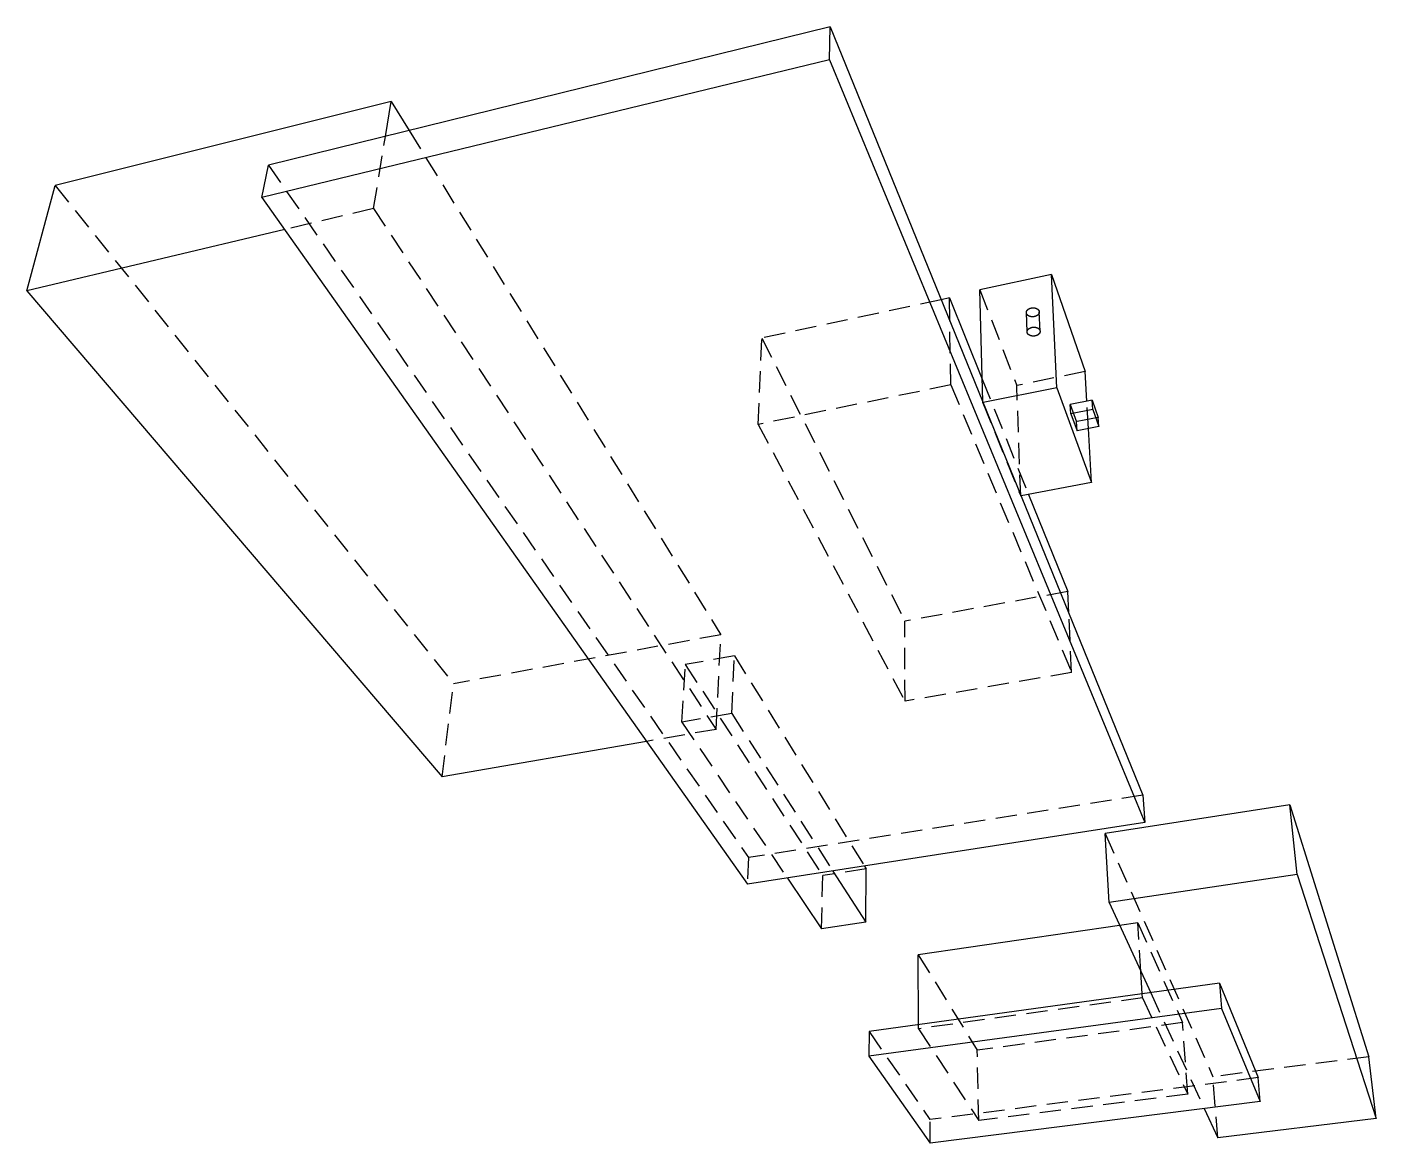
# Model space of a CAD drawing. Header units: millimetres. Extents: x -259 to 143, y -110 to 223.
import ezdxf

# ---------------------------------------------------------------- set-up
doc = ezdxf.new("R2010")
doc.units = ezdxf.units.MM
doc.linetypes.add('HIDDEN', pattern=[9.525, 6.35, -3.175])
doc.layers.add('hidden', color=7, linetype='HIDDEN')
doc.layers.add('visible', color=7, linetype='CONTINUOUS')

msp = doc.modelspace()

# ---------------------------------------------------------------- linework, layer by layer
at = {"layer": 'hidden'}
for p, q in [((-156, 168.45), (-152.44, 189.94)), ((-145.38, 191.67), (-52.42, 41.28)), ((-187.34, 181.35), (-44.19, -25.19)), ((-250.92, 175.28), (-132.16, 26.67)), ((-156, 168.45), (-182.51, 162.13)), ((-156, 168.45), (-53.81, 13.06)), ((13.3, 141.23), (-40.19, 129.76)), ((24.84, 144.12), (35.85, 115.62)), ((38.94, 131.6), (38.71, 137.37)), ((42.81, 131.81), (42.56, 137.58)), ((16.18, 115.79), (15.87, 134.93)), ((-41.24, 104.02), (-40.19, 129.76)), ((-40.19, 129.76), (2.46, 45.36)), ((25.52, 117.52), (39.38, 83.13)), ((56.27, 119.77), (35.85, 115.62)), ((16.18, 115.79), (-41.24, 104.02)), ((16.18, 115.79), (52.22, 30.04)), ((37.04, 82.68), (35.85, 115.62)), ((25.7, 110.49), (25.69, 110.81)), ((25.81, 110.52), (25.7, 110.49)), ((25.7, 110.49), (37.04, 82.68)), ((51.82, 109.92), (53.67, 104.82)), ((57.24, 102.76), (56.78, 110.92)), ((60.14, 106.1), (53.67, 104.82)), ((53.82, 102.09), (53.67, 104.82)), ((-41.24, 104.02), (2.52, 21.46)), ((37.14, 82.7), (37.04, 82.68)), ((51.05, 54.16), (2.46, 45.36)), ((2.52, 21.46), (2.46, 45.36)), ((52.22, 30.04), (51.36, 47.8)), ((-52.42, 41.28), (-132.16, 26.67)), ((-53.81, 13.06), (-52.42, 41.28)), ((-64.01, 15.2), (-63.01, 32.4)), ((-48.36, 35.04), (-63.01, 32.4)), ((-63.01, 32.4), (-22.04, -30.58)), ((-49.14, 17.79), (-48.36, 35.04)), ((-48.36, 35.04), (-9.59, -27.72)), ((52.22, 30.04), (2.52, 21.46)), ((-135.55, -1.09), (-132.16, 26.67)), ((-49.14, 17.79), (-64.01, 15.2)), ((-49.14, 17.79), (-19, -29.19)), ((-53.81, 13.06), (-74.62, 9.45)), ((-64.01, 15.2), (-32.58, -31.3)), ((73.48, -6.52), (-44.19, -25.19)), ((62.24, -18.02), (94.38, -90.55)), ((-44.19, -25.19), (-44.51, -33.16)), ((-22.35, -46.44), (-22.04, -30.58)), ((-9.07, -28.56), (-22.04, -30.58)), ((71.96, -44.63), (66.53, -45.42)), ((72.87, -59.14), (71.96, -44.63)), ((71.96, -44.63), (85.31, -74.41)), ((6.46, -54.16), (24.08, -82.65)), ((73.36, -67.04), (6.58, -76.23)), ((73.36, -67.04), (73.29, -65.84)), ((73.36, -67.04), (86.84, -95.74)), ((75.8, -65.49), (91.78, -100.08)), ((6.58, -76.23), (6.58, -75.05)), ((6.58, -76.23), (24.5, -103.66)), ((85.31, -74.41), (24.08, -82.65)), ((86.84, -95.74), (85.31, -74.41)), ((-8.22, -77.09), (9.97, -103.33)), ((24.5, -103.66), (24.08, -82.65)), ((140.82, -84.58), (94.38, -90.55)), ((107.81, -90.83), (9.97, -103.33)), ((95.81, -108.82), (94.38, -90.55)), ((86.84, -95.74), (24.5, -103.66)), ((10.02, -110.33), (9.97, -103.33))]:
    msp.add_line(p, q, dxfattribs=at)
for points in [[(38.71, 137.37), (38.74, 137.67), (38.87, 137.96), (39.09, 138.23), (39.39, 138.46), (39.75, 138.64), (40.15, 138.76), (40.58, 138.82), (41.01, 138.81), (41.42, 138.73), (41.79, 138.59), (42.1, 138.39), (42.34, 138.15), (42.5, 137.87), (42.56, 137.58)], [(41.11, 136.17), (40.86, 136.13), (40.62, 136.12), (40.37, 136.12), (40.13, 136.15), (39.9, 136.19), (39.68, 136.26), (39.47, 136.35), (39.29, 136.46), (39.12, 136.58), (38.98, 136.72), (38.87, 136.87), (38.78, 137.03), (38.73, 137.19), (38.71, 137.37)], [(42.56, 137.58), (42.56, 137.44), (42.54, 137.31), (42.5, 137.18), (42.44, 137.06), (42.37, 136.93), (42.28, 136.82), (42.17, 136.7), (42.05, 136.6), (41.92, 136.5), (41.78, 136.42), (41.62, 136.34), (41.46, 136.27), (41.28, 136.22), (41.11, 136.17)], [(38.94, 131.6), (38.97, 131.9), (39.11, 132.19), (39.33, 132.46), (39.62, 132.69), (39.98, 132.87), (40.39, 132.99), (40.82, 133.05), (41.25, 133.04), (41.66, 132.96), (42.04, 132.82), (42.35, 132.62), (42.6, 132.38), (42.75, 132.1), (42.81, 131.81)], [(41.35, 130.41), (41.11, 130.37), (40.86, 130.35), (40.61, 130.36), (40.37, 130.38), (40.13, 130.43), (39.91, 130.5), (39.71, 130.59), (39.52, 130.69), (39.35, 130.82), (39.21, 130.95), (39.1, 131.1), (39.01, 131.26), (38.96, 131.43), (38.94, 131.6)], [(42.81, 131.81), (42.81, 131.68), (42.79, 131.55), (42.75, 131.42), (42.69, 131.29), (42.62, 131.17), (42.53, 131.05), (42.42, 130.94), (42.3, 130.84), (42.17, 130.74), (42.02, 130.65), (41.87, 130.57), (41.7, 130.51), (41.53, 130.45), (41.35, 130.41)]]:
    msp.add_open_spline(points, degree=1, dxfattribs=at)
at = {"layer": 'visible'}
for p, q in [((-19.82, 222.57), (-187.34, 181.35)), ((-20.04, 212.78), (-19.82, 222.57)), ((-19.82, 222.57), (73.48, -6.52)), ((-20.04, 212.78), (-189.28, 171.72)), ((-20.04, 212.78), (74.02, -14.7)), ((-150.72, 200.31), (-250.92, 175.28)), ((-152.44, 189.94), (-150.72, 200.31)), ((-150.72, 200.31), (-145.38, 191.67)), ((-189.28, 171.72), (-187.34, 181.35)), ((-259.37, 143.82), (-250.92, 175.28)), ((-189.28, 171.72), (-44.51, -33.16)), ((-182.51, 162.13), (-259.37, 143.82)), ((46.19, 148.7), (24.84, 144.12)), ((47.81, 114.97), (46.19, 148.7)), ((46.19, 148.7), (56.27, 119.77)), ((-259.37, 143.82), (-135.55, -1.09)), ((15.76, 141.75), (13.3, 141.23)), ((15.87, 134.93), (15.76, 141.75)), ((15.76, 141.75), (25.52, 117.52)), ((25.69, 110.81), (24.84, 144.12)), ((56.78, 110.92), (56.27, 119.77)), ((47.81, 114.97), (25.81, 110.52)), ((47.81, 114.97), (58.15, 86.73)), ((58.35, 111.23), (51.82, 109.92)), ((51.96, 107.18), (51.82, 109.92)), ((58.51, 108.49), (58.35, 111.23)), ((58.35, 111.23), (60.14, 106.1)), ((58.51, 108.49), (51.96, 107.18)), ((51.96, 107.18), (53.82, 102.09)), ((58.51, 108.49), (60.31, 103.37)), ((60.31, 103.37), (60.14, 106.1)), ((60.31, 103.37), (53.82, 102.09)), ((58.15, 86.73), (57.24, 102.76)), ((58.15, 86.73), (37.14, 82.7)), ((39.38, 83.13), (51.05, 54.16)), ((51.36, 47.8), (51.05, 54.16)), ((-74.62, 9.45), (-135.55, -1.09)), ((73.48, -6.52), (74.02, -14.7)), ((117.28, -9.47), (62.24, -18.02)), ((119.46, -30.28), (117.28, -9.47)), ((117.28, -9.47), (140.82, -84.58)), ((74.02, -14.7), (-44.51, -33.16)), ((63.38, -38.58), (62.24, -18.02)), ((-9.59, -27.72), (-9.07, -28.56)), ((-32.58, -31.3), (-22.35, -46.44)), ((-19, -29.19), (-9.2, -44.47)), ((-9.2, -44.47), (-9.07, -28.56)), ((119.46, -30.28), (63.38, -38.58)), ((119.46, -30.28), (143, -103.06)), ((63.38, -38.58), (75.8, -65.49)), ((-9.2, -44.47), (-22.35, -46.44)), ((66.53, -45.42), (6.46, -54.16)), ((6.58, -75.05), (6.46, -54.16)), ((73.29, -65.84), (72.87, -59.14)), ((96.34, -62.66), (-8.22, -77.09)), ((96.34, -62.66), (107.81, -90.83)), ((96.34, -62.66), (96.96, -70.19)), ((96.96, -70.19), (-8.27, -84.43)), ((96.96, -70.19), (108.46, -97.99)), ((-8.22, -77.09), (-8.27, -84.43)), ((-8.27, -84.43), (10.02, -110.33)), ((143, -103.06), (140.82, -84.58)), ((108.46, -97.99), (107.81, -90.83)), ((108.46, -97.99), (10.02, -110.33)), ((91.78, -100.08), (95.81, -108.82)), ((143, -103.06), (95.81, -108.82))]:
    msp.add_line(p, q, dxfattribs=at)

doc.saveas('drawing.dxf')
